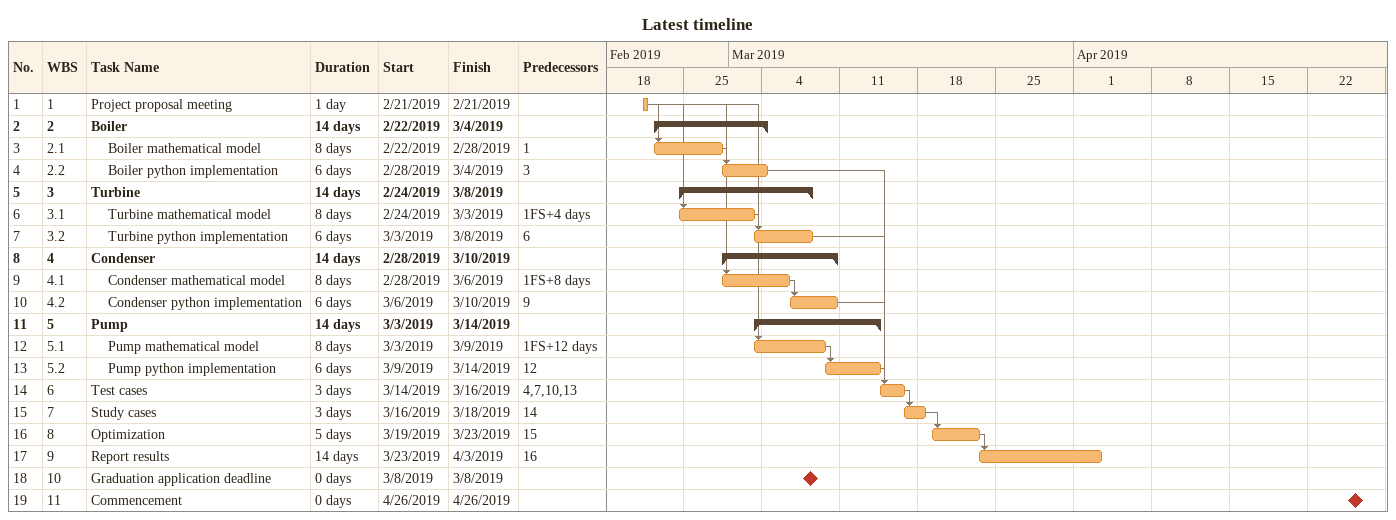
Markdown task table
Latest timeline

| ID | WBS | Task | Duration | Start | Finish | Predecessors |
|---|---|---|---|---|---|---|
| 1 | 1 | Project proposal meeting | 1d | 2019-02-21 | 2019-02-21 |  |
| 2 | 2 | **Boiler** | 14d | 2019-02-22 | 2019-03-04 |  |
| 3 | 2.1 | Boiler mathematical model | 8d | 2019-02-22 | 2019-02-28 | 1 |
| 4 | 2.2 | Boiler python implementation | 6d | 2019-02-28 | 2019-03-04 | 3 |
| 5 | 3 | **Turbine** | 14d | 2019-02-24 | 2019-03-08 |  |
| 6 | 3.1 | Turbine mathematical model | 8d | 2019-02-24 | 2019-03-03 | 1FS+4d |
| 7 | 3.2 | Turbine python implementation | 6d | 2019-03-03 | 2019-03-08 | 6 |
| 8 | 4 | **Condenser** | 14d | 2019-02-28 | 2019-03-10 |  |
| 9 | 4.1 | Condenser mathematical model | 8d | 2019-02-28 | 2019-03-06 | 1FS+8d |
| 10 | 4.2 | Condenser python implementation | 6d | 2019-03-06 | 2019-03-10 | 9 |
| 11 | 5 | **Pump** | 14d | 2019-03-03 | 2019-03-14 |  |
| 12 | 5.1 | Pump mathematical model | 8d | 2019-03-03 | 2019-03-09 | 1FS+12d |
| 13 | 5.2 | Pump python implementation | 6d | 2019-03-09 | 2019-03-14 | 12 |
| 14 | 6 | Test cases | 3d | 2019-03-14 | 2019-03-16 | 4, 7, 10, 13 |
| 15 | 7 | Study cases | 3d | 2019-03-16 | 2019-03-18 | 14 |
| 16 | 8 | Optimization | 5d | 2019-03-19 | 2019-03-23 | 15 |
| 17 | 9 | Report results | 14d | 2019-03-23 | 2019-04-03 | 16 |
| 18 | 10 | Graduation application deadline | 0d | 2019-03-08 | 2019-03-08 |  |
| 19 | 11 | Commencement | 0d | 2019-04-26 | 2019-04-26 |  |
